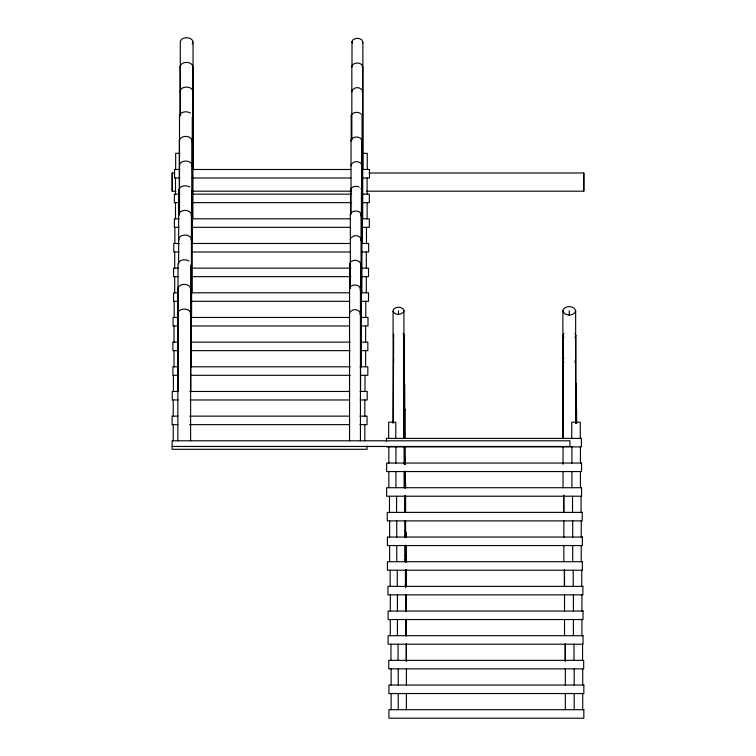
<?xml version="1.0" encoding="UTF-8"?>
<svg xmlns="http://www.w3.org/2000/svg" width="756" height="756" viewBox="0 0 756 756"><rect width="100%" height="100%" fill="white"/><g stroke="black" fill="none" stroke-linecap="round" stroke-linejoin="round"><path stroke-width="1.13" d="M393.073 423.048L393.092 310.291L394.226 308.618L396.503 307.531A7.503 6.776 0 0 1 400.689 307.579L402.901 308.722L403.94 310.414L403.94 438.385M393.233 422.935L393.649 334.076M403.94 310.414L403.524 312.219L400.51 314.099A7.503 6.776 0 0 1 396.324 314.052L394.103 312.918L393.073 311.217M403.071 333.387L404.11 335.078L403.685 336.883M404.11 359.743L403.685 361.548M404.403 383.519L404.328 386.212M403.874 407.38L404.885 409.998L403.751 411.67M404.904 433.736L403.751 436.335M405.084 457.512L405.008 460.206M404.555 481.374L405.594 483.065L405.169 484.87M405.188 530.703L406.208 533.32L405.074 534.993M405.358 555.367L406.369 557.985L405.235 559.657M406.388 581.723L405.235 584.322M180.136 115.904L180.136 66.575C181.298 61.009 191.74 61.009 192.903 66.575L192.903 218.815M180.297 115.687L180.297 41.911C181.147 35.267 195.917 37.12 192.213 43.971M192.685 67.643L192.903 66.575M179.333 214.458L179.333 140.569C180.495 135.003 190.937 135.003 192.1 140.569L192.1 292.808M192.685 92.308C193.848 85.352 179.191 85.352 180.353 92.308M178.813 214.562L178.813 189.898C179.767 185.305 186.307 184.918 189.709 186.987M191.882 141.637L192.1 140.569M178.652 263.891L178.652 214.562C179.815 208.996 190.257 208.996 191.419 214.562L191.419 366.802M191.882 166.301C193.045 159.346 178.388 159.346 179.55 166.301M191.202 215.63L191.419 214.562M177.849 440.795L177.849 288.556C179.011 282.99 189.454 282.99 190.616 288.556L190.616 440.795M191.202 240.295C192.364 233.339 177.707 233.339 178.87 240.295M190.399 289.624L190.616 288.556M190.399 314.288C191.561 307.333 176.904 307.333 178.066 314.288M562.88 438.385L562.88 310.82C564.042 305.244 574.484 305.244 575.647 310.82L575.647 423.18M563.04 438.603L563.04 335.484L563.9 333.424M575.647 310.82C574.484 316.386 564.042 316.386 562.88 310.82M574.957 333.424L575.807 335.484L574.957 337.535M575.6 382.753L576.45 384.813L575.6 386.864M576.393 410.536L576.393 408.41M352.003 66.311L352.003 41.514L353.043 39.813L355.254 38.679A7.503 6.776 0 0 1 359.45 38.632L361.727 39.718L362.88 42.317L362.88 169.486M351.842 140.266L351.842 66.178L352.882 64.477L355.093 63.343A7.503 6.776 0 0 1 359.28 63.296L361.557 64.383L362.71 66.982L362.71 218.815M362.53 43.205L362.88 42.317M362.37 67.87L362.71 66.982M351.2 140.304L351.2 115.507L352.239 113.806L354.46 112.672A7.503 6.776 0 0 1 358.646 112.625L360.924 113.712M362.37 92.534L362.294 89.841L359.28 87.961A7.503 6.776 0 0 0 355.093 88.008L352.183 89.955L351.861 91.759M351.039 214.26L351.039 140.172L352.079 138.471L354.29 137.337A7.503 6.776 0 0 1 358.476 137.29L360.754 138.376L361.916 140.975L361.916 292.808M350.519 214.298L350.519 189.501L351.559 187.8L353.77 186.666A7.503 6.776 0 0 1 357.966 186.619L359.213 187.063M350.359 288.253L350.359 214.165L351.398 212.464L353.61 211.33A7.503 6.776 0 0 1 357.796 211.283L360.073 212.37L361.226 214.969L361.226 366.802M360.886 215.857L361.226 214.969M349.716 288.291L349.716 263.494L350.756 261.793L352.976 260.659A7.503 6.776 0 0 1 357.163 260.612L359.44 261.699L360.565 263.371M360.886 240.521L360.81 237.819L357.796 235.948A7.503 6.776 0 0 0 353.61 235.995L350.699 237.932L350.378 239.746M349.555 440.795L349.555 288.159L350.595 286.458L352.806 285.324A7.503 6.776 0 0 1 356.993 285.277L359.27 286.363L360.432 288.953L360.432 440.795M360.083 289.85L360.432 288.953M360.083 314.515L360.007 311.812L356.993 309.941A7.503 6.776 0 0 0 352.806 309.988L349.896 311.926L349.574 313.74M393.649 358.741L393.574 361.434M405.169 509.535L405.594 507.73L404.555 506.038M563.9 358.089L563.04 360.149L563.9 362.2M574.957 362.2L575.59 359.081M179.937 153.326L175.666 153.326L175.666 169.486M362.795 153.326L367.274 153.326L367.274 169.486M179.937 169.486L174.551 169.486L174.551 177.991L179.777 177.991M192.166 169.486L350.69 169.486M362.436 169.486L369.486 169.486L369.486 177.991L362.436 177.991M174.674 173.011L172.075 173.011L172.075 191.183L175.855 191.183M369.032 173.011L583.925 173.011L583.925 191.183L366.679 191.183M192.166 177.991L350.69 177.991M192.128 191.183L351.578 191.183M179.777 194.15L174.39 194.15L174.39 202.655L179.777 202.655M192.005 194.15L351.701 194.15M362.275 194.15L369.315 194.15L369.315 202.655L362.275 202.655M192.005 202.655L351.701 202.655M179.087 218.815L174.39 218.815L174.39 227.32L179.134 227.32M192.005 218.815L350.529 218.815M361.557 218.815L369.315 218.815L369.315 227.32L361.992 227.32M192.005 227.32L350.529 227.32M179.134 243.479L173.748 243.479L173.748 251.984L178.974 251.984M191.362 243.479L349.896 243.479M361.633 243.479L368.682 243.479L368.682 251.984L361.633 251.984M191.362 251.984L349.896 251.984M178.284 268.144L173.587 268.144L173.587 276.649L178.284 276.649M191.202 268.144L350.907 268.144M361.472 268.144L368.512 268.144L368.512 276.649L361.472 276.649M191.202 276.649L350.907 276.649M178.284 292.808L173.587 292.808L173.587 301.313L178.454 301.313M191.202 292.808L349.726 292.808M360.754 292.808L368.512 292.808L368.512 301.313L361.311 301.313M191.202 301.313L349.726 301.313M178.454 317.473L173.067 317.473L173.067 325.978L178.293 325.978M190.682 317.473L349.206 317.473M360.952 317.473L368.002 317.473L368.002 325.978L360.952 325.978M190.682 325.978L349.206 325.978M178.293 342.137L172.907 342.137L172.907 350.642L178.293 350.642M190.521 342.137L350.217 342.137M360.792 342.137L367.832 342.137L367.832 350.642L360.792 350.642M190.521 350.642L350.217 350.642M178.293 366.802L172.907 366.802L172.907 375.307L177.651 375.307M190.521 366.802L350.217 366.802M360.073 366.802L367.832 366.802L367.832 375.307L360.508 375.307M190.521 375.307L350.217 375.307M178.142 391.466L172.264 391.466L172.264 399.971L178.142 399.971M189.879 391.466L349.584 391.466M360.149 391.466L367.199 391.466L367.199 399.971L360.149 399.971M189.879 399.971L349.584 399.971M178.066 416.131L172.103 416.131L172.103 424.636L177.972 424.636M189.718 416.131L349.574 416.131M359.988 416.131L367.038 416.131L367.038 424.636L359.988 424.636M189.718 424.636L349.423 424.636M172.103 446.465L569.939 446.465L569.939 440.795L172.103 440.795L172.103 449.3L367.038 449.3L367.038 446.106M386.467 446.89L581.392 446.89L581.392 438.385L386.467 438.385L386.467 441.58M190.399 112.994C186.997 110.924 180.448 111.312 179.493 115.904L179.493 214.241M188.915 260.981C185.513 258.911 178.964 259.299 178.01 263.891L178.01 391.466M563.9 337.535L563.04 335.484M179.673 191.958L178.813 189.898M352.419 43.319L352.003 41.514M361.661 114.506L362.048 115.384M351.616 117.312L351.2 115.507M360.971 188.499L361.368 189.378M350.935 191.306L350.519 189.501M350.132 265.299L349.716 263.494M393.233 335.881L393.574 336.77M180.136 66.575L180.353 67.643M179.333 140.569L179.55 141.637M178.652 214.562L178.87 215.63M177.849 288.556L178.066 289.624M361.916 165.64L360.754 163.041L358.476 161.954A7.503 6.776 0 0 0 354.29 162.001L351.379 163.948L351.058 165.753M351.842 66.178L351.861 67.095M351.039 140.172L351.058 141.089M350.359 214.165L350.378 215.082M349.555 288.159L349.574 289.075M583.689 173.011L583.689 191.183M582.725 668.871L582.725 685.03M582.725 693.535L582.725 709.695M582.564 644.207L582.564 660.366M581.922 594.877L581.922 611.037M581.922 619.542L581.922 635.702M581.761 570.213L581.761 586.372M581.241 520.884L581.241 537.043M581.241 545.548L581.241 561.708M581.08 496.219L581.08 512.379M580.438 446.89L580.438 463.05M580.438 471.555L580.438 487.714M580.277 438.385L580.277 422.226L571.744 422.226L571.744 438.385M576.611 409.478L576.611 423.568M576.45 384.813L576.45 423.511M575.807 335.484L575.807 423.398M574.191 668.871L574.191 685.03M574.191 693.535L574.191 709.695M574.021 644.207L574.021 660.366M573.388 594.877L573.388 611.037M573.388 619.542L573.388 635.702M573.228 570.213L573.228 586.372M572.708 520.884L572.708 537.043M572.708 545.548L572.708 561.708M572.538 496.219L572.538 512.379M571.905 446.89L571.905 463.05M571.905 471.555L571.905 487.714M569.268 310.82L569.268 315.517M565.327 644.103L565.327 661.642M565.327 668.663L565.327 685.134M565.327 693.328L565.327 709.695M565.167 643.999L565.167 660.366M564.524 570.109L564.524 586.59M564.524 594.67L564.524 611.141M564.524 619.334L564.524 635.702M564.363 570.005L564.363 586.372M563.844 495.057L563.844 512.596M563.844 520.676L563.844 537.147M563.844 545.341L563.844 561.708M563.683 496.012L563.683 512.379M563.04 446.683L563.04 464.326M563.04 471.347L563.04 487.714M406.388 557.059L406.388 561.784M406.388 570.052L406.388 586.552M406.388 594.717L406.388 611.217M406.388 619.381L406.388 635.834M406.388 643.999L406.388 661.623M406.388 668.616L406.388 685.078M406.388 693.28L406.388 709.695M406.227 532.394L406.227 537.119M406.227 545.388L406.227 561.888M406.227 570.09L406.227 586.505M406.227 594.717L406.227 611.122M406.227 619.334L406.227 635.749M406.227 643.951L406.227 660.366M405.594 483.065L405.594 487.79M405.594 496.059L405.594 512.559M405.594 520.723L405.594 537.223M405.594 545.388L405.594 561.84M405.594 570.005L405.594 587.592M405.594 594.622L405.594 611.084M405.594 619.287L405.594 635.702M405.424 458.401L405.424 464.307M405.424 471.394L405.424 487.894M405.424 496.097L405.424 512.511M405.424 520.723L405.424 537.129M405.424 545.341L405.424 561.755M405.424 569.958L405.424 586.372M404.904 409.072L404.904 438.565M404.904 446.73L404.904 464.354M404.904 471.394L404.904 487.847M404.904 496.012L404.904 512.464M404.904 520.629L404.904 537.091M404.904 545.293L404.904 561.708M404.743 384.407L404.743 438.518M404.743 446.73L404.743 464.307M404.743 471.347L404.743 487.762M404.743 495.964L404.743 512.379M404.11 335.078L404.11 438.471M404.11 446.635L404.11 464.269M404.11 471.3L404.11 487.714M398.506 310.82L398.506 314.335M398.232 668.871L398.232 685.03M398.232 693.535L398.232 709.695M398.072 644.207L398.072 660.366M397.429 594.877L397.429 611.037M397.429 619.542L397.429 635.702M397.269 570.213L397.269 586.372M396.749 520.884L396.749 537.043M396.749 545.548L396.749 561.708M396.588 496.219L396.588 512.379M395.946 446.89L395.946 463.05M395.946 471.555L395.946 487.714M395.785 438.385L395.785 422.226L388.669 422.226L388.669 438.385M391.117 668.871L391.117 685.03M391.117 693.535L391.117 709.695M390.956 644.207L390.956 660.366M390.313 594.877L390.313 611.037M390.313 619.542L390.313 635.702M390.153 570.213L390.153 586.372M389.633 520.884L389.633 537.043M389.633 545.548L389.633 561.708M389.472 496.219L389.472 512.379M388.83 446.89L388.83 463.05M388.83 471.555L388.83 487.714M367.114 177.991L367.114 194.15M367.114 202.655L367.114 218.815M366.471 227.32L366.471 243.479M366.31 251.984L366.31 268.144M366.31 276.649L366.31 292.808M365.791 301.313L365.791 317.473M365.63 325.978L365.63 342.137M365.63 350.642L365.63 366.802M364.987 375.307L364.987 391.466M364.827 399.971L364.827 416.131M364.827 424.636L364.827 440.795M362.077 116.311L362.077 243.479M361.396 191.466L361.396 317.473M360.593 264.298L360.593 391.466M193.064 41.911L193.064 169.486M192.26 117.085L192.26 243.479M191.58 191.079L191.58 317.473M190.777 265.072L190.777 391.466M175.505 177.991L175.505 194.15M175.505 202.655L175.505 218.815M174.863 227.32L174.863 243.479M174.702 251.984L174.702 268.144M174.702 276.649L174.702 292.808M174.182 301.313L174.182 317.473M174.022 325.978L174.022 342.137M174.022 350.642L174.022 366.802M173.379 375.307L173.379 391.466M173.219 399.971L173.219 416.131M173.219 424.636L173.219 440.795M172.311 173.011L172.311 191.183M581.553 463.05L386.628 463.05L386.628 471.555L581.553 471.555L581.553 463.05M581.553 487.714L386.628 487.714L386.628 496.219L581.553 496.219L581.553 487.714M582.196 512.379L387.27 512.379L387.27 520.884L582.196 520.884L582.196 512.379M582.356 537.043L387.431 537.043L387.431 545.548L582.356 545.548L582.356 537.043M582.356 561.708L387.431 561.708L387.431 570.213L582.356 570.213L582.356 561.708M582.876 586.372L387.951 586.372L387.951 594.877L582.876 594.877L582.876 586.372M583.037 611.037L388.111 611.037L388.111 619.542L583.037 619.542L583.037 611.037M583.037 635.702L388.111 635.702L388.111 644.207L583.037 644.207L583.037 635.702M583.679 660.366L388.754 660.366L388.754 668.871L583.679 668.871L583.679 660.366M583.84 685.03L388.915 685.03L388.915 693.535L583.84 693.535L583.84 685.03M583.84 709.695L388.915 709.695L388.915 718.2L583.84 718.2L583.84 709.695"/></g></svg>
